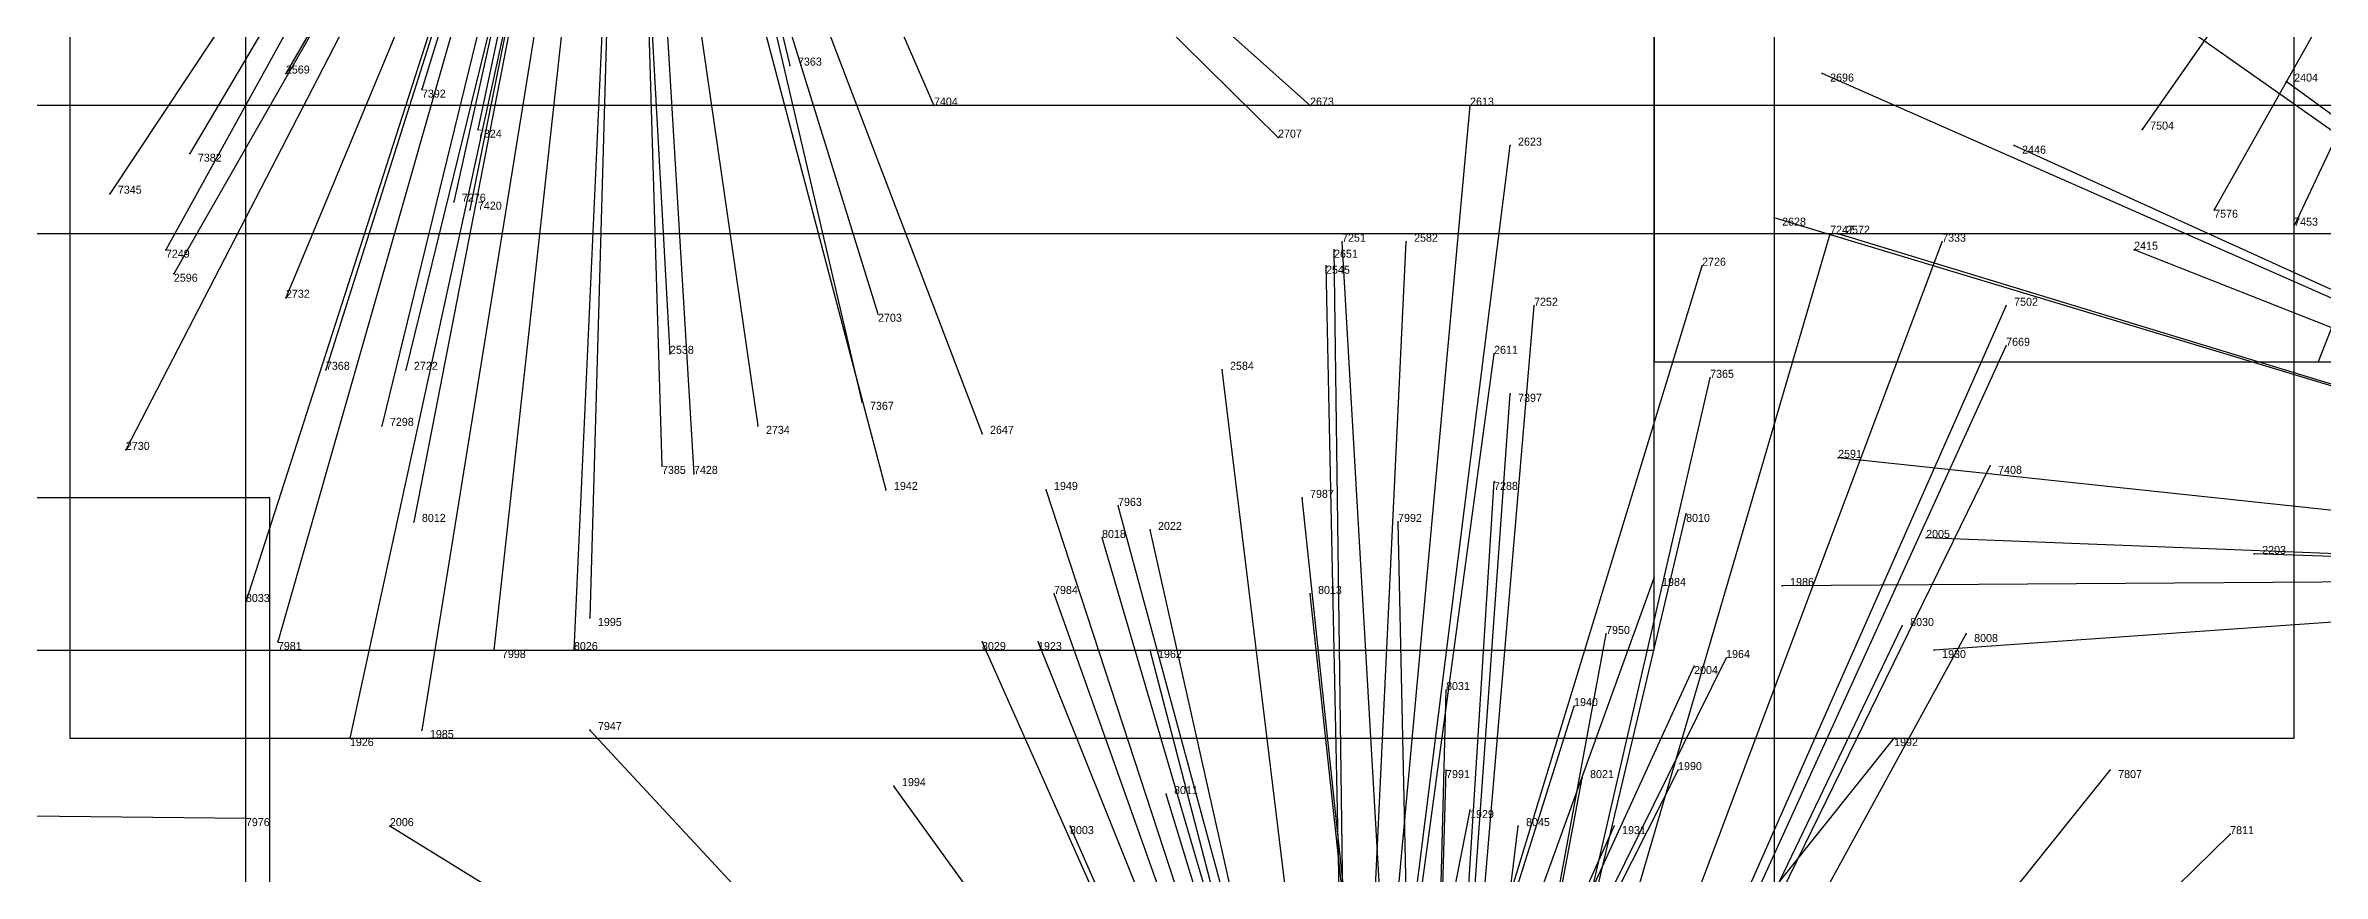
# Model space of a CAD drawing. Extents: x -0.07 to 1.1, y -0.07 to 1.1.
# Drawn here: x 0.514 to 0.7985, y 0.7091 to 0.8125 of the extents above; entities that cross this region are included whole.
import ezdxf

# ---------------------------------------------------------------- set-up
doc = ezdxf.new("R2010")
doc.units = 0
for name, color, linetype in [('Clients', 3, 'CONTINUOUS'), ('Facilities_lines', 3, 'CONTINUOUS'), ('Min_max_boxes', 1, 'CONTINUOUS'), ('Normals', 1, 'CONTINUOUS'), ('Source_points', 5, 'CONTINUOUS'), ('Text', 3, 'CONTINUOUS')]:
    doc.layers.add(name, color=color, linetype=linetype)

msp = doc.modelspace()

# ---------------------------------------------------------------- linework, layer by layer
at = {"layer": 'Clients', "color": 5}
for p in [(0.544, 0.809), (0.607, 0.81, 1), (0.736, 0.809), (0.561, 0.807, 1), (0.794, 0.808), (0.625, 0.805, 1), (0.672, 0.805), (0.692, 0.805), (0.568, 0.802, 1), (0.668, 0.801), (0.697, 0.8), (0.76, 0.8), (0.776, 0.802, 1), (0.532, 0.799, 1), (0.522, 0.794, 1), (0.565, 0.793, 1), (0.567, 0.792, 1), (0.785, 0.792, 1), (0.73, 0.791), (0.737, 0.789, 1), (0.738, 0.789), (0.795, 0.79, 1), (0.529, 0.787, 1), (0.675, 0.787), (0.676, 0.788, 1), (0.684, 0.788), (0.751, 0.788, 1), (0.775, 0.787), (0.53, 0.784), (0.674, 0.785), (0.721, 0.785), (0.544, 0.781), (0.7, 0.78, 1), (0.759, 0.78, 1), (0.618, 0.779), (0.759, 0.775, 1), (0.549, 0.772, 1), (0.559, 0.772), (0.592, 0.774), (0.661, 0.772), (0.695, 0.774), (0.798, 0.773, 1), (0.697, 0.769, 1), (0.722, 0.771, 1), (0.616, 0.768, 1), (0.556, 0.765, 1), (0.603, 0.765), (0.631, 0.764), (0.524, 0.762), (0.591, 0.76, 1), (0.738, 0.761), (0.757, 0.76, 1), (0.595, 0.759, 1), (0.619, 0.757), (0.639, 0.757), (0.695, 0.758, 1), (0.648, 0.755, 1), (0.671, 0.756, 1), (0.56, 0.753, 1), (0.652, 0.752), (0.683, 0.753, 1), (0.719, 0.754, 1), (0.646, 0.751, 1), (0.749, 0.751), (0.79, 0.749), (0.715, 0.746), (0.539, 0.743, 1), (0.64, 0.744, 1), (0.672, 0.744, 1), (0.731, 0.745), (0.582, 0.741), (0.746, 0.74, 1), (0.543, 0.738, 1), (0.631, 0.738, 1), (0.638, 0.738), (0.709, 0.739, 1), (0.754, 0.739, 1), (0.57, 0.737, 1), (0.58, 0.737, 1), (0.652, 0.737), (0.72, 0.735), (0.724, 0.736), (0.75, 0.737), (0.689, 0.732, 1), (0.705, 0.73), (0.552, 0.726), (0.561, 0.727), (0.582, 0.727, 1), (0.745, 0.726), (0.62, 0.72), (0.689, 0.722, 1), (0.706, 0.721, 1), (0.718, 0.722), (0.772, 0.722, 1), (0.654, 0.719, 1), (0.539, 0.716, 1), (0.557, 0.715), (0.642, 0.715, 1), (0.692, 0.717), (0.698, 0.715, 1), (0.71, 0.715), (0.787, 0.714, 1)]:
    msp.add_point(p, dxfattribs=at)
at = {"layer": 'Facilities_lines', "color": 3}
for p, q in [((0.852, 0.911, 1), (0.776, 0.802, 1)), ((0.852, 0.911, 1), (0.785, 0.792, 1)), ((0.852, 0.911, 1), (0.795, 0.79, 1)), ((0.852, 0.911, 1), (0.798, 0.773, 1)), ((0.587, 0.892, 1), (0.522, 0.794, 1)), ((0.587, 0.892, 1), (0.529, 0.787, 1)), ((0.587, 0.892, 1), (0.532, 0.799, 1)), ((0.587, 0.892, 1), (0.539, 0.743, 1)), ((0.587, 0.892, 1), (0.543, 0.738, 1)), ((0.587, 0.892, 1), (0.549, 0.772, 1)), ((0.587, 0.892, 1), (0.556, 0.765, 1)), ((0.587, 0.892, 1), (0.56, 0.753, 1)), ((0.587, 0.892, 1), (0.561, 0.807, 1)), ((0.587, 0.892, 1), (0.565, 0.793, 1)), ((0.587, 0.892, 1), (0.567, 0.792, 1)), ((0.587, 0.892, 1), (0.568, 0.802, 1)), ((0.587, 0.892, 1), (0.57, 0.737, 1)), ((0.587, 0.892, 1), (0.58, 0.737, 1)), ((0.587, 0.892, 1), (0.607, 0.81, 1)), ((0.587, 0.892, 1), (0.616, 0.768, 1)), ((0.587, 0.892, 1), (0.591, 0.76, 1)), ((0.587, 0.892, 1), (0.625, 0.805, 1)), ((0.587, 0.892, 1), (0.595, 0.759, 1)), ((0.586, 0.882), (0.524, 0.762)), ((0.586, 0.882), (0.53, 0.784)), ((0.586, 0.882), (0.544, 0.809)), ((0.586, 0.882), (0.544, 0.781)), ((0.586, 0.882), (0.552, 0.726)), ((0.586, 0.882), (0.559, 0.772)), ((0.586, 0.882), (0.561, 0.727)), ((0.586, 0.882), (0.582, 0.741)), ((0.586, 0.882), (0.619, 0.757)), ((0.586, 0.882), (0.592, 0.774)), ((0.586, 0.882), (0.631, 0.764)), ((0.586, 0.882), (0.672, 0.805)), ((0.586, 0.882), (0.618, 0.779)), ((0.586, 0.882), (0.668, 0.801)), ((0.586, 0.882), (0.603, 0.765)), ((0.879, 0.746), (0.764, 0.827)), ((0.879, 0.746), (0.736, 0.809)), ((0.879, 0.746), (0.794, 0.808)), ((0.677, 0.641), (0.692, 0.805)), ((0.677, 0.641), (0.697, 0.8)), ((0.879, 0.746), (0.76, 0.8)), ((0.686, 0.615, 1), (0.737, 0.789, 1)), ((0.879, 0.746), (0.73, 0.791)), ((0.879, 0.746), (0.738, 0.789)), ((0.677, 0.641), (0.675, 0.787)), ((0.686, 0.615, 1), (0.676, 0.788, 1)), ((0.677, 0.641), (0.684, 0.788)), ((0.686, 0.615, 1), (0.751, 0.788, 1)), ((0.879, 0.746), (0.775, 0.787)), ((0.677, 0.641), (0.674, 0.785)), ((0.677, 0.641), (0.721, 0.785)), ((0.686, 0.615, 1), (0.7, 0.78, 1)), ((0.686, 0.615, 1), (0.759, 0.78, 1)), ((0.686, 0.615, 1), (0.759, 0.775, 1)), ((0.677, 0.641), (0.661, 0.772)), ((0.677, 0.641), (0.695, 0.774)), ((0.686, 0.615, 1), (0.722, 0.771, 1)), ((0.686, 0.615, 1), (0.697, 0.769, 1)), ((0.686, 0.615, 1), (0.757, 0.76, 1)), ((0.879, 0.746), (0.738, 0.761)), ((0.677, 0.641), (0.639, 0.757)), ((0.686, 0.615, 1), (0.695, 0.758, 1)), ((0.686, 0.615, 1), (0.648, 0.755, 1)), ((0.686, 0.615, 1), (0.671, 0.756, 1)), ((0.677, 0.641), (0.652, 0.752)), ((0.686, 0.615, 1), (0.683, 0.753, 1)), ((0.686, 0.615, 1), (0.719, 0.754, 1)), ((0.686, 0.615, 1), (0.646, 0.751, 1)), ((0.879, 0.746), (0.749, 0.751)), ((0.879, 0.746), (0.79, 0.749)), ((0.677, 0.641), (0.715, 0.746)), ((0.879, 0.746), (0.731, 0.745)), ((0.879, 0.746), (0.75, 0.737)), ((0.686, 0.615, 1), (0.64, 0.744, 1)), ((0.686, 0.615, 1), (0.672, 0.744, 1)), ((0.686, 0.615, 1), (0.746, 0.74, 1)), ((0.686, 0.615, 1), (0.631, 0.738, 1)), ((0.677, 0.641), (0.638, 0.738)), ((0.686, 0.615, 1), (0.709, 0.739, 1)), ((0.686, 0.615, 1), (0.754, 0.739, 1)), ((0.677, 0.641), (0.652, 0.737)), ((0.677, 0.641), (0.724, 0.736)), ((0.677, 0.641), (0.72, 0.735)), ((0.686, 0.615, 1), (0.689, 0.732, 1)), ((0.677, 0.641), (0.705, 0.73)), ((0.686, 0.615, 1), (0.582, 0.727, 1)), ((0.677, 0.641), (0.745, 0.726)), ((0.677, 0.641), (0.62, 0.72)), ((0.677, 0.641), (0.718, 0.722)), ((0.686, 0.615, 1), (0.772, 0.722, 1)), ((0.686, 0.615, 1), (0.689, 0.722, 1)), ((0.686, 0.615, 1), (0.706, 0.721, 1)), ((0.35, 0.718, 1), (0.539, 0.716, 1)), ((0.686, 0.615, 1), (0.654, 0.719, 1)), ((0.677, 0.641), (0.557, 0.715)), ((0.686, 0.615, 1), (0.642, 0.715, 1)), ((0.677, 0.641), (0.692, 0.717)), ((0.677, 0.641), (0.71, 0.715)), ((0.686, 0.615, 1), (0.698, 0.715, 1)), ((0.686, 0.615, 1), (0.787, 0.714, 1))]:
    msp.add_line(p, q, dxfattribs=at)
at = {"layer": 'Min_max_boxes', "color": 1}
for p, q in [((0.715, 0.954, 1), (0.715, 0.773, 1)), ((0.715, 0.954, 1), (0.715, 0.773, 1)), ((0.517, 0.948), (0.517, 0.726)), ((0.517, 0.948), (0.517, 0.726)), ((0.795, 0.726), (0.795, 0.948)), ((0.795, 0.726), (0.795, 0.948)), ((0.73, 0.939), (0.73, 0.543)), ((0.73, 0.939), (0.73, 0.543)), ((0.539, 0.561, 1), (0.539, 0.934, 1)), ((0.539, 0.561, 1), (0.539, 0.934, 1)), ((0.715, 0.737, 1), (0.715, 0.932, 1)), ((0.715, 0.737, 1), (0.715, 0.932, 1)), ((0.823, 0.805), (0.492, 0.805)), ((0.823, 0.805), (0.492, 0.805)), ((0.84, 0.789, 1), (0.471, 0.789, 1)), ((0.84, 0.789, 1), (0.471, 0.789, 1)), ((0.715, 0.773, 1), (0.943, 0.773, 1)), ((0.715, 0.773, 1), (0.943, 0.773, 1)), ((0.715, 0.773, 1), (0.715, 0.773, 1)), ((0.542, 0.756), (0.226, 0.756)), ((0.542, 0.756), (0.226, 0.756)), ((0.542, 0.411), (0.542, 0.756)), ((0.542, 0.411), (0.542, 0.756)), ((0.542, 0.756), (0.542, 0.756)), ((0.453, 0.737, 1), (0.715, 0.737, 1)), ((0.453, 0.737, 1), (0.715, 0.737, 1)), ((0.715, 0.737, 1), (0.715, 0.737, 1)), ((0.517, 0.726), (0.795, 0.726)), ((0.517, 0.726), (0.795, 0.726)), ((0.517, 0.726), (0.517, 0.726)), ((0.795, 0.726), (0.795, 0.726))]:
    msp.add_line(p, q, dxfattribs=at)
at = {"layer": 'Normals', "color": 1}
for p, q in [((0.544, 0.809), (0.544, 0.809, 0.1)), ((0.607, 0.81, 1), (0.607, 0.81, 1.1)), ((0.736, 0.809), (0.736, 0.809, 0.1)), ((0.561, 0.807, 1), (0.561, 0.807, 1.1)), ((0.794, 0.808), (0.794, 0.808, 0.1)), ((0.625, 0.805, 1), (0.625, 0.805, 1.1)), ((0.672, 0.805), (0.672, 0.805, 0.1)), ((0.692, 0.805), (0.692, 0.805, 0.1)), ((0.568, 0.802, 1), (0.568, 0.802, 1.1)), ((0.668, 0.801), (0.668, 0.801, 0.1)), ((0.697, 0.8), (0.697, 0.8, 0.1)), ((0.76, 0.8), (0.76, 0.8, 0.1)), ((0.776, 0.802, 1), (0.776, 0.802, 1.1)), ((0.532, 0.799, 1), (0.532, 0.799, 1.1)), ((0.522, 0.794, 1), (0.522, 0.794, 1.1)), ((0.565, 0.793, 1), (0.565, 0.793, 1.1)), ((0.567, 0.792, 1), (0.567, 0.792, 1.1)), ((0.785, 0.792, 1), (0.785, 0.792, 1.1)), ((0.73, 0.791), (0.73, 0.791, 0.1)), ((0.737, 0.789, 1), (0.737, 0.789, 1.1)), ((0.738, 0.789), (0.738, 0.789, 0.1)), ((0.795, 0.79, 1), (0.795, 0.79, 1.1)), ((0.529, 0.787, 1), (0.529, 0.787, 1.1)), ((0.675, 0.787), (0.675, 0.787, 0.1)), ((0.676, 0.788, 1), (0.676, 0.788, 1.1)), ((0.684, 0.788), (0.684, 0.788, 0.1)), ((0.751, 0.788, 1), (0.751, 0.788, 1.1)), ((0.775, 0.787), (0.775, 0.787, 0.1)), ((0.53, 0.784), (0.53, 0.784, 0.1)), ((0.674, 0.785), (0.674, 0.785, 0.1)), ((0.721, 0.785), (0.721, 0.785, 0.1)), ((0.544, 0.781), (0.544, 0.781, 0.1)), ((0.7, 0.78, 1), (0.7, 0.78, 1.1)), ((0.759, 0.78, 1), (0.759, 0.78, 1.1)), ((0.618, 0.779), (0.618, 0.779, 0.1)), ((0.759, 0.775, 1), (0.759, 0.775, 1.1)), ((0.549, 0.772, 1), (0.549, 0.772, 1.1)), ((0.559, 0.772), (0.559, 0.772, 0.1)), ((0.592, 0.774), (0.592, 0.774, 0.1)), ((0.661, 0.772), (0.661, 0.772, 0.1)), ((0.695, 0.774), (0.695, 0.774, 0.1)), ((0.798, 0.773, 1), (0.798, 0.773, 1.1)), ((0.697, 0.769, 1), (0.697, 0.769, 1.1)), ((0.722, 0.771, 1), (0.722, 0.771, 1.1)), ((0.616, 0.768, 1), (0.616, 0.768, 1.1)), ((0.556, 0.765, 1), (0.556, 0.765, 1.1)), ((0.603, 0.765), (0.603, 0.765, 0.1)), ((0.631, 0.764), (0.631, 0.764, 0.1)), ((0.524, 0.762), (0.524, 0.762, 0.1)), ((0.591, 0.76, 1), (0.591, 0.76, 1.1)), ((0.738, 0.761), (0.738, 0.761, 0.1)), ((0.757, 0.76, 1), (0.757, 0.76, 1.1)), ((0.595, 0.759, 1), (0.595, 0.759, 1.1)), ((0.619, 0.757), (0.619, 0.757, 0.1)), ((0.639, 0.757), (0.639, 0.757, 0.1)), ((0.695, 0.758, 1), (0.695, 0.758, 1.1)), ((0.648, 0.755, 1), (0.648, 0.755, 1.1)), ((0.671, 0.756, 1), (0.671, 0.756, 1.1)), ((0.56, 0.753, 1), (0.56, 0.753, 1.1)), ((0.652, 0.752), (0.652, 0.752, 0.1)), ((0.683, 0.753, 1), (0.683, 0.753, 1.1)), ((0.719, 0.754, 1), (0.719, 0.754, 1.1)), ((0.646, 0.751, 1), (0.646, 0.751, 1.1)), ((0.749, 0.751), (0.749, 0.751, 0.1)), ((0.79, 0.749), (0.79, 0.749, 0.1)), ((0.715, 0.746), (0.715, 0.746, 0.1)), ((0.539, 0.743, 1), (0.539, 0.743, 1.1)), ((0.64, 0.744, 1), (0.64, 0.744, 1.1)), ((0.672, 0.744, 1), (0.672, 0.744, 1.1)), ((0.731, 0.745), (0.731, 0.745, 0.1)), ((0.582, 0.741), (0.582, 0.741, 0.1)), ((0.746, 0.74, 1), (0.746, 0.74, 1.1)), ((0.543, 0.738, 1), (0.543, 0.738, 1.1)), ((0.631, 0.738, 1), (0.631, 0.738, 1.1)), ((0.638, 0.738), (0.638, 0.738, 0.1)), ((0.709, 0.739, 1), (0.709, 0.739, 1.1)), ((0.754, 0.739, 1), (0.754, 0.739, 1.1)), ((0.57, 0.737, 1), (0.57, 0.737, 1.1)), ((0.58, 0.737, 1), (0.58, 0.737, 1.1)), ((0.652, 0.737), (0.652, 0.737, 0.1)), ((0.72, 0.735), (0.72, 0.735, 0.1)), ((0.724, 0.736), (0.724, 0.736, 0.1)), ((0.75, 0.737), (0.75, 0.737, 0.1)), ((0.689, 0.732, 1), (0.689, 0.732, 1.1)), ((0.705, 0.73), (0.705, 0.73, 0.1)), ((0.552, 0.726), (0.552, 0.726, 0.1)), ((0.561, 0.727), (0.561, 0.727, 0.1)), ((0.582, 0.727, 1), (0.582, 0.727, 1.1)), ((0.745, 0.726), (0.745, 0.726, 0.1)), ((0.62, 0.72), (0.62, 0.72, 0.1)), ((0.689, 0.722, 1), (0.689, 0.722, 1.1)), ((0.706, 0.721, 1), (0.706, 0.721, 1.1)), ((0.718, 0.722), (0.718, 0.722, 0.1)), ((0.772, 0.722, 1), (0.772, 0.722, 1.1)), ((0.654, 0.719, 1), (0.654, 0.719, 1.1)), ((0.539, 0.716, 1), (0.539, 0.716, 1.1)), ((0.557, 0.715), (0.557, 0.715, 0.1)), ((0.642, 0.715, 1), (0.642, 0.715, 1.1)), ((0.692, 0.717), (0.692, 0.717, 0.1)), ((0.698, 0.715, 1), (0.698, 0.715, 1.1)), ((0.71, 0.715), (0.71, 0.715, 0.1)), ((0.787, 0.714, 1), (0.787, 0.714, 1.1))]:
    msp.add_line(p, q, dxfattribs=at)
at = {"layer": 'Source_points', "color": 5}
for p in [(0.544, 0.809), (0.607, 0.81, 1), (0.736, 0.809), (0.561, 0.807, 1), (0.794, 0.808), (0.625, 0.805, 1), (0.672, 0.805), (0.692, 0.805), (0.568, 0.802, 1), (0.668, 0.801), (0.697, 0.8), (0.76, 0.8), (0.776, 0.802, 1), (0.532, 0.799, 1), (0.522, 0.794, 1), (0.565, 0.793, 1), (0.567, 0.792, 1), (0.785, 0.792, 1), (0.73, 0.791), (0.737, 0.789, 1), (0.738, 0.789), (0.795, 0.79, 1), (0.529, 0.787, 1), (0.675, 0.787), (0.676, 0.788, 1), (0.684, 0.788), (0.751, 0.788, 1), (0.775, 0.787), (0.53, 0.784), (0.674, 0.785), (0.721, 0.785), (0.544, 0.781), (0.7, 0.78, 1), (0.759, 0.78, 1), (0.618, 0.779), (0.759, 0.775, 1), (0.549, 0.772, 1), (0.559, 0.772), (0.592, 0.774), (0.661, 0.772), (0.695, 0.774), (0.798, 0.773, 1), (0.697, 0.769, 1), (0.722, 0.771, 1), (0.616, 0.768, 1), (0.556, 0.765, 1), (0.603, 0.765), (0.631, 0.764), (0.524, 0.762), (0.591, 0.76, 1), (0.738, 0.761), (0.757, 0.76, 1), (0.595, 0.759, 1), (0.619, 0.757), (0.639, 0.757), (0.695, 0.758, 1), (0.648, 0.755, 1), (0.671, 0.756, 1), (0.56, 0.753, 1), (0.652, 0.752), (0.683, 0.753, 1), (0.719, 0.754, 1), (0.646, 0.751, 1), (0.749, 0.751), (0.79, 0.749), (0.715, 0.746), (0.539, 0.743, 1), (0.64, 0.744, 1), (0.672, 0.744, 1), (0.731, 0.745), (0.582, 0.741), (0.746, 0.74, 1), (0.543, 0.738, 1), (0.631, 0.738, 1), (0.638, 0.738), (0.709, 0.739, 1), (0.754, 0.739, 1), (0.57, 0.737, 1), (0.58, 0.737, 1), (0.652, 0.737), (0.72, 0.735), (0.724, 0.736), (0.75, 0.737), (0.689, 0.732, 1), (0.705, 0.73), (0.552, 0.726), (0.561, 0.727), (0.582, 0.727, 1), (0.745, 0.726), (0.62, 0.72), (0.689, 0.722, 1), (0.706, 0.721, 1), (0.718, 0.722), (0.772, 0.722, 1), (0.654, 0.719, 1), (0.539, 0.716, 1), (0.557, 0.715), (0.642, 0.715, 1), (0.692, 0.717), (0.698, 0.715, 1), (0.71, 0.715), (0.787, 0.714, 1)]:
    msp.add_point(p, dxfattribs=at)

# ---------------------------------------------------------------- texts
at = {"layer": 'Text', "color": 3}
for s, p in [('2569', (0.544, 0.809)), ('7363', (0.608, 0.81, 1)), ('2696', (0.737, 0.808)), ('2404', (0.795, 0.808)), ('7392', (0.561, 0.806, 1)), ('7404', (0.625, 0.805, 1)), ('2673', (0.672, 0.805)), ('2613', (0.692, 0.805)), ('7504', (0.777, 0.802, 1)), ('7324', (0.568, 0.801, 1)), ('2707', (0.668, 0.801)), ('2623', (0.698, 0.8)), ('2446', (0.761, 0.799)), ('7382', (0.533, 0.798, 1)), ('7345', (0.523, 0.794, 1)), ('7276', (0.566, 0.793, 1)), ('7420', (0.568, 0.792, 1)), ('7576', (0.785, 0.791, 1)), ('7251', (0.676, 0.788, 1)), ('2582', (0.685, 0.788)), ('2628', (0.731, 0.79)), ('7247', (0.737, 0.789, 1)), ('2572', (0.739, 0.789)), ('7333', (0.751, 0.788, 1)), ('7453', (0.795, 0.79, 1)), ('7249', (0.529, 0.786, 1)), ('2651', (0.675, 0.786)), ('2726', (0.721, 0.785)), ('2415', (0.775, 0.787)), ('2596', (0.53, 0.783)), ('2545', (0.674, 0.784)), ('2732', (0.544, 0.781)), ('7252', (0.7, 0.78, 1)), ('7502', (0.76, 0.78, 1)), ('2703', (0.618, 0.778)), ('2538', (0.592, 0.774)), ('2611', (0.695, 0.774)), ('7669', (0.759, 0.775, 1)), ('7368', (0.549, 0.772, 1)), ('2722', (0.56, 0.772)), ('2584', (0.662, 0.772)), ('7365', (0.722, 0.771, 1)), ('7397', (0.698, 0.768, 1)), ('7298', (0.557, 0.765, 1)), ('7367', (0.617, 0.767, 1)), ('2730', (0.524, 0.762)), ('2734', (0.604, 0.764)), ('2647', (0.632, 0.764)), ('7385', (0.591, 0.759, 1)), ('7428', (0.595, 0.759, 1)), ('2591', (0.738, 0.761)), ('7408', (0.758, 0.759, 1)), ('1942', (0.62, 0.757)), ('1949', (0.64, 0.757)), ('7987', (0.672, 0.756, 1)), ('7288', (0.695, 0.757, 1)), ('7963', (0.648, 0.755, 1)), ('8012', (0.561, 0.753, 1)), ('8018', (0.646, 0.751, 1)), ('2022', (0.653, 0.752)), ('7992', (0.683, 0.753, 1)), ('8010', (0.719, 0.753, 1)), ('2005', (0.749, 0.751)), ('2203', (0.791, 0.749)), ('1984', (0.716, 0.745)), ('1986', (0.732, 0.745)), ('8033', (0.539, 0.743, 1)), ('7984', (0.64, 0.744, 1)), ('8013', (0.673, 0.744, 1)), ('1995', (0.583, 0.74)), ('7950', (0.709, 0.739, 1)), ('8030', (0.747, 0.74, 1)), ('7981', (0.543, 0.737, 1)), ('8026', (0.58, 0.737, 1)), ('8029', (0.631, 0.737, 1)), ('1923', (0.638, 0.737)), ('8008', (0.755, 0.738, 1)), ('7998', (0.571, 0.736, 1)), ('1962', (0.653, 0.736)), ('2004', (0.72, 0.734)), ('1964', (0.724, 0.736)), ('1930', (0.751, 0.736)), ('8031', (0.689, 0.732, 1)), ('1940', (0.705, 0.73)), ('1926', (0.552, 0.725)), ('1985', (0.562, 0.726)), ('7947', (0.583, 0.727, 1)), ('1992', (0.745, 0.725)), ('1990', (0.718, 0.722)), ('1994', (0.621, 0.72)), ('8011', (0.655, 0.719, 1)), ('7991', (0.689, 0.721, 1)), ('8021', (0.707, 0.721, 1)), ('7807', (0.773, 0.721, 1)), ('7976', (0.539, 0.715, 1)), ('2006', (0.557, 0.715)), ('8003', (0.642, 0.714, 1)), ('1929', (0.692, 0.716)), ('8045', (0.699, 0.715, 1)), ('1931', (0.711, 0.714)), ('7811', (0.787, 0.714, 1))]:
    msp.add_text(s, height=0.001, dxfattribs=at).set_placement(p)

doc.saveas('drawing.dxf')
